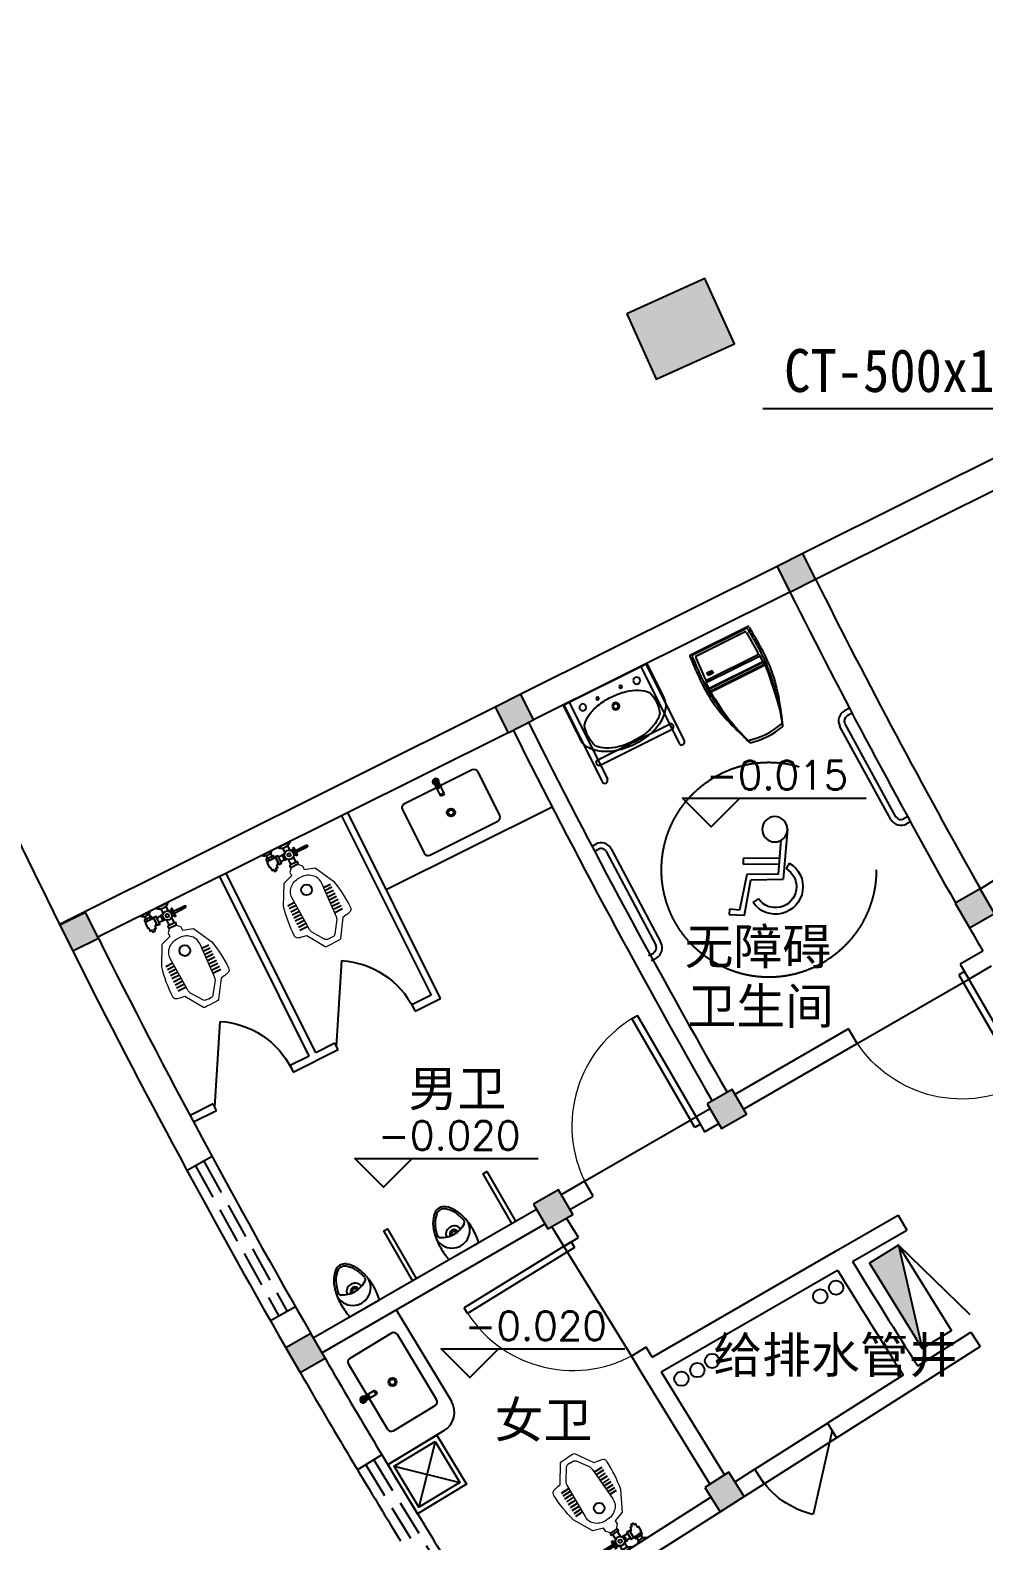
# Model space of a CAD drawing. Extents: x 13680 to 1640314, y -473492 to 65390.
# Drawn here: x 1198383 to 1205042, y -323250 to -312708 of the extents above; entities that cross this region are included whole.
import ezdxf

# ---------------------------------------------------------------- set-up
doc = ezdxf.new("R2010")
doc.units = 0
doc.header["$LTSCALE"] = 1000
doc.header["$MEASUREMENT"] = 0
doc.linetypes.add('DASH', pattern=[0.35, 0.25, -0.1])
for name, color, linetype in [('0-电气文字', 6, 'Continuous'), ('AXIS', 1, 'Continuous'), ('COLUMN', 255, 'Continuous'), ('door', 2, 'Continuous'), ('PUB_HATCH', 8, 'Continuous'), ('S-提资20140812', 6, 'Continuous'), ('S-消防器材提资', 2, 'Continuous'), ('STAIR', 2, 'Continuous'), ('VPIPE-废水', 31, 'DASH'), ('VPIPE-污水', 2, 'DASH'), ('VPIPE-通气', 3, 'Continuous'), ('WALL', 255, 'Continuous'), ('WINDOW', 2, 'Continuous'), ('卫生间洁具', 8, 'Continuous')]:
    doc.layers.add(name, color=color, linetype=linetype)
doc.layers.add('04071 FF-TXT', color=3, linetype='Continuous', lineweight=25)
doc.layers.add('74071 FF-SAN', color=4, linetype='Continuous', lineweight=20)
doc.styles.add('-宋体', font='', dxfattribs={"width": 1.3})
doc.styles.add('_TCH_DIM_T3', font='SIMPLEX', dxfattribs={"width": 0.705882, "bigfont": 'GBCBIG'})
doc.styles.add('IN-C', font='')
doc.styles.add('IN-E', font='simplex.shx')
doc.styles.get('-宋体').set_extended_font_data('NSimSun')
doc.styles.get('IN-C').set_extended_font_data('SimSun')
doc.dimstyles.new('_TCH_ARROW&&100', dxfattribs={"dimtxt": 297.5, "dimasz": 200, "dimexe": 250, "dimexo": 300, "dimgap": 126.25, "dimtad": 1, "dimdec": 0, "dimzin": 0, "dimdsep": 46, "dimtxsty": '_TCH_DIM_T3', "dimcen": 0.09, "dimclrt": 7, "dimazin": 2, "dimtfac": 1, "dimtdec": 0, "dimtix": 1, "dimtmove": 2, "dimatfit": 3, "dimfxl": 1, "dimtolj": 1, "dimtzin": 0, "dimarcsym": 0})

# ---------------------------------------------------------------- blocks, each defined once
blk = doc.blocks.new('t436543545')
at = {"layer": '卫生间洁具', "color": 8}
for p, q in [((-174.3, 207.4), (174.3, 207.4)), ((-174.1, 211.2), (174.1, 211.2)), ((-163.6, 223.5), (-166, 228.9)), ((-166, 228.9), (166, 228.9)), ((-164, 223.5), (-164, 172.8)), ((-164, 223.5), (164, 223.5)), ((-158.2, 158.9), (-164, 172.8)), ((-164, 172.8), (164, 172.8)), ((158.2, 158.9), (164, 172.8)), ((163.6, 223.5), (166, 228.9)), ((164, 223.5), (164, 172.8)), ((-153.8, 26.3), (-160.3, 153.2)), ((-152.6, 161.3), (152.6, 161.3)), ((-136.2, 143.8), (-136.2, 126.8)), ((-132.1, 139.6), (-136.2, 143.8)), ((-106.5, 143.8), (-136.2, 143.8)), ((-136.2, 126.8), (-132.1, 131)), ((-136.2, 126.8), (-106.5, 126.8)), ((-132.1, 139.6), (-132.1, 131)), ((-110.7, 139.6), (-132.1, 139.6)), ((-132.1, 131), (-110.7, 131)), ((-110.7, 139.6), (-106.5, 143.8)), ((-110.7, 131), (-110.7, 139.6)), ((-106.5, 126.8), (-110.7, 131)), ((-106.5, 126.8), (-106.5, 143.8)), ((153.8, 26.5), (160.3, 153.2)), ((-172.6, 0), (172.6, 0)), ((-161.1, 6.1), (161.1, 6.1)), ((-146.4, 19.2), (146.1, 19.2))]:
    blk.add_line(p, q, dxfattribs=at)
at = {"layer": '卫生间洁具', "color": 8, "extrusion": (0, 0, -1)}
for centre, major_axis, start_param, end_param in [((2.8, 162), (9.6, 421.6), -0.257144, 0.211424), ((2.8, 159.8), (-288.9, 288.9), 0.530194, 1.041746), ((-152.6, 153.6), (5.43, 5.43), 3.875681, 5.497787), ((152.6, 153.6), (-5.43, 5.43), 0.785398, 2.407504), ((-172.6, 7.7), (5.43, 5.43), 2.356194, 3.926991), ((-161.1, 13.8), (5.43, 5.43), 2.356194, 3.926991), ((-146.4, 26.9), (5.43, 5.43), 2.356194, 3.865351), ((146.1, 26.9), (-5.43, 5.43), 2.407504, 3.926991), ((161.1, 13.8), (-5.43, 5.43), 2.356194, 3.926991), ((172.6, 7.7), (-5.43, 5.43), 2.356194, 3.926991)]:
    blk.add_ellipse(centre, major_axis=major_axis, ratio=1, start_param=start_param, end_param=end_param, dxfattribs=at)
at = {"layer": '卫生间洁具', "color": 8}
for points, knots in [([(-180.3, 15.4), (-185.7, 102.9), (-197.6, 294.2), (-131.7, 474.5), (-95.1, 572.2)], [0, 0, 0, 0, 338.804999, 740.75677, 740.75677, 740.75677, 740.75677]), ([(-166, 228.9), (-159.2, 291), (-150.4, 370.5), (-123.5, 484.7), (-106.5, 536.8), (-94.7, 572.3)], [0, 0, 0, 0, 243.986476, 311.812746, 457.847378, 457.847378, 457.847378, 457.847378]), ([(-165.1, 299.7), (-158.4, 344.9), (-148.8, 410.1), (-121.7, 490.1), (-108.6, 536.8), (-98.7, 563.2), (-95.3, 572.2)], [0, 0, 0, 0, 177.63578, 256.874701, 329.28458, 366.908342, 366.908342, 366.908342, 366.908342]), ([(166, 228.9), (159.2, 291), (148.6, 370.5), (129.5, 484.7), (112.5, 536.7), (100.7, 572.2)], [0, 0, 0, 0, 243.986476, 311.812746, 457.701069, 457.701069, 457.701069, 457.701069]), ([(180.3, 15.4), (185.7, 102.9), (197.6, 294.2), (137.6, 474.5), (101.1, 572.2)], [0, 0, 0, 0, 338.804999, 740.75677, 740.75677, 740.75677, 740.75677]), ([(165.1, 299.7), (158.4, 344.9), (147, 410.1), (127.6, 490.1), (114.6, 536.8), (104.7, 563.2), (101.2, 572.2)], [0, 0, 0, 0, 177.63578, 256.874701, 329.28458, 366.908342, 366.908342, 366.908342, 366.908342]), ([(-169.2, 22.1), (-170, 35.5), (-170.8, 48.8), (-173.3, 92.8), (-174.6, 123.4), (-175.3, 183.9), (-174.5, 214), (-171.2, 253.5), (-170.2, 263.2), (-167.9, 281.9), (-166.6, 290.8), (-165.1, 299.7)], [7.770106, 7.770106, 7.770106, 7.770106, 59.582039, 59.582039, 178.746117, 178.746117, 297.910195, 297.910195, 337.263709, 337.263709, 373.444525, 373.444525, 373.444525, 373.444525]), ([(169.2, 22.1), (170, 35.5), (170.8, 48.8), (173.3, 92.8), (174.6, 123.4), (175.3, 183.9), (174.5, 214), (171.2, 253.5), (170.2, 263.2), (168.2, 279.3), (167.3, 285.6), (166.4, 291.8)], [7.770106, 7.770106, 7.770106, 7.770106, 59.582039, 59.582039, 178.746117, 178.746117, 297.910195, 297.910195, 337.263709, 337.263709, 362.752763, 362.752763, 362.752763, 362.752763])]:
    blk.add_open_spline(points, degree=3, knots=knots, dxfattribs=at)
for points in [[(166.4, 291.8), (165.9, 294.5), (165.5, 297.1), (165.1, 299.7)], [(-180.3, 7.7), (-180.3, 10.2), (-180.3, 12.8), (-180.3, 15.4)], [(-168.8, 13.8), (-168.9, 16.6), (-169, 19.3), (-169.2, 22.1)], [(168.8, 13.8), (168.9, 16.6), (169, 19.3), (169.2, 22.1)], [(180.3, 7.7), (180.3, 10.2), (180.3, 12.8), (180.3, 15.4)]]:
    blk.add_open_spline(points, degree=3, dxfattribs=at)
blk = doc.blocks.new('无障碍卫生间栏杆')
at = {"layer": '卫生间洁具', "color": 8}
for p, q in [((1655980, 241696), (1656580, 241696)), ((1655980, 241656), (1656580, 241656)), ((1656430, 241096), (1656430, 241656)), ((1656470, 241096), (1656470, 241656)), ((1655980, 241096), (1656580, 241096)), ((1655980, 241056), (1656580, 241056))]:
    blk.add_line(p, q, dxfattribs=at)
for centre, start, end in [((1656450, 241656), 0, 180), ((1656580, 241676), 270, 90), ((1656450, 241096), 180, 0), ((1656580, 241076), 270, 90)]:
    blk.add_arc(centre, 20, start, end, dxfattribs=at)
blk = doc.blocks.new('454y4')
at = {"layer": '卫生间洁具', "color": 8}
for p, q in [((326, 0), (-326, 0)), ((326, 0), (326, -268)), ((-326, 0), (-326, -268)), ((248, -183), (250, -185)), ((251, -189), (251, -186))]:
    blk.add_line(p, q, dxfattribs=at)
for centre, radius in [((-210, -75), 24), ((-90, -65), 10), ((90, -65), 10), ((210, -75), 24), ((210, -75), 24), ((210, -75), 24), ((0, -170), 25)]:
    blk.add_circle(centre, radius, dxfattribs=at)
at = {"layer": '卫生间洁具', "color": 8, "lineweight": 13}
blk.add_circle((0, -170), 15, dxfattribs=at)
at = {"layer": '卫生间洁具', "color": 8}
for centre, radius, start, end in [((0, -630), 531, 90, 102.0046), ((0, -630), 531, 77.9954, 90), ((-14, -268), 253, 161.5387, 200.6978), ((-103, -316), 196, 117.1742, 139.6099), ((-41, -437), 333, 102.0046, 117.1742), ((41, -437), 333, 62.8258, 77.9954), ((103, -316), 196, 41.3739, 62.8258), ((250, -186), 1, 0, 48.6776), ((14, -268), 253, 339.3022, 18.4613), ((199, -204), 127, 0.2324, 2.117), ((-199, -268), 127, 179.0394, 180.2324), ((-199, -268), 127, 180.2324, 214.1952), ((199, -266), 127, 326.2695, 0.2324), ((-104, -203), 241, 214.1952, 238.6427), ((-103, -226), 196, 221.8556, 242.8258), ((-42, -101), 361, 238.6427, 255.9417), ((-41, -105), 333, 242.8258, 257.9954), ((41, -105), 333, 282.0046, 297.1742), ((40, -101), 361, 284.523, 301.8221), ((103, -226), 196, 297.1742, 318.0501), ((104, -203), 241, 301.8221, 326.2695), ((-1, 61), 528, 255.9417, 270.2324), ((0, 88), 531, 257.9954, 270), ((0, 88), 531, 270, 282.0046), ((-1, 61), 528, 270.2324, 284.523)]:
    blk.add_arc(centre, radius, start, end, dxfattribs=at)
blk = doc.blocks.new('A$C5E30574B')
at = {"layer": '卫生间洁具', "color": 8}
for p, q in [((103, 597), (137, 248)), ((103, 597), (103, 597)), ((170, 284), (147, 520)), ((93, 360), (116, 322)), ((159, 396), (414, 396)), ((414, 356), (163, 356)), ((414, 396), (414, 356)), ((362, 248), (137, 248)), ((170, 284), (390, 284)), ((410, 0), (362, 248)), ((390, 284), (446, 36)), ((350, 88), (312, 113)), ((518, 8), (410, 0)), ((446, 36), (514, 44)), ((514, 44), (518, 8))]:
    blk.add_line(p, q, dxfattribs=at)
blk.add_circle((191, 597), 88.4, dxfattribs=at)
for radius in [191, 146]:
    blk.add_arc((191, 196), radius, 120.8699, 325.7103, dxfattribs=at)
blk = doc.blocks.new('A$C5B707979')
at = {"layer": '卫生间洁具', "color": 8}
for p, q in [((58, 874), (798, 881)), ((-21, 762), (-21, 793)), ((19, 763), (19, 794)), ((58, 834), (798, 841)), ((839, 763), (839, 801)), ((879, 763), (879, 802))]:
    blk.add_line(p, q, dxfattribs=at)
for centre, radius, start, end in [((59, 794), 80, 90.4889, 181.1203), ((799, 801), 80, 1.1203, 90.4889), ((59, 794), 40, 90.4889, 181.1203), ((799, 801), 40, 1.1203, 90.4889)]:
    blk.add_arc(centre, radius, start, end, dxfattribs=at)
blk = doc.blocks.new('$DorLib2D$00000228')
at = {"color": 0}
blk.add_line((0.5, 0), (0, 0.866), dxfattribs=at)
blk.add_arc((0.5, 0), 1, 120, 180, dxfattribs=at)
blk = doc.blocks.new('A$C59BC2475')
at = {"layer": '卫生间洁具', "color": 8}
for p, q in [((15, 226), (50, 150)), ((42, 238), (76, 162))]:
    blk.add_line(p, q, dxfattribs=at)
for radius in [28.6, 19]:
    blk.add_circle((120, 29), radius, dxfattribs=at)
for centre, radius, start, end in [((22, 247), 21.9, 303.7888, 284.8126), ((22, 247), 11.7, 310.7142, 277.8871), ((22, 247), 10.2, 312.6958, 275.9055), ((23, 245), 2.73, 24.3007, 204.3007), ((298, 344), 295, 199.8088, 208.7925), ((-234, 104), 295, 19.8088, 28.7925), ((42, 203), 2.73, 204.3007, 24.3007)]:
    blk.add_arc(centre, radius, start, end, dxfattribs=at)
at = {"layer": '卫生间洁具', "color": 8, "extrusion": (-1.1128e-26, -1.18513e-26, -1)}
for centre in [(59, 165), (59, 164), (63, 156)]:
    blk.add_ellipse(centre, major_axis=(-13.3, -6), ratio=0.448066, start_param=3.141593, end_param=6.283185, dxfattribs=at)
blk = doc.blocks.new('A$C2B4B4DE6')
at = {"layer": '卫生间洁具', "color": 8}
for points in [[(0, 400), (400, 400), (400, 0), (0, 0)], [(33, 367), (367, 367), (367, 33), (33, 33)]]:
    blk.add_lwpolyline(points, close=True, dxfattribs=at)
for points in [[(33, 367), (367, 33)], [(33, 33), (367, 367)]]:
    blk.add_lwpolyline(points, dxfattribs=at)
blk = doc.blocks.new('A$C799157D7')
at = {"layer": '卫生间洁具', "color": 8, "linetype": 'ByBlock', "ltscale": 0.5}
blk.add_line((346, 11), (346, 249), dxfattribs=at)
for centre, major_axis, start_param, end_param in [((155, 65), (-177, 0), -1.08266, -0.662812), ((210, -39), (295, 0), 1.785258, 2.055915), ((246, -204), (464, 0), 1.570368, 1.785862), ((179, 130), (-125, 1), 1.5594, 4.734716), ((246, -204), (464, 0), 1.353602, 1.570784), ((72, 130), (-51.1, 51.1), 0.120964, 0.785761), ((72, 130), (51.1, 51.1), 2.356557, 3.021354), ((226, 130), (50.9, 50.9), 1.854012, 2.356194), ((226, 130), (50.9, 50.9), 2.356194, 2.858377), ((205, 135), (36.3, 36.3), 0.837772, 1.741439), ((211, 130), (32, 0.1), 1.650381, 4.624073), ((211, 130), (14.1, 14.1), 0.835175, 3.877214), ((155, 195), (-177, 1), 0.669572, 1.08942), ((210, 299), (-295, 1), 1.088595, 1.359252), ((246, 464), (-464, 1), 1.357742, 1.573237), ((205, 125), (-36.3, 36.3), 1.400154, 2.303821), ((246, 464), (-464, 0), 1.571492, 1.788675)]:
    blk.add_ellipse(centre, major_axis=major_axis, ratio=1, start_param=start_param, end_param=end_param, dxfattribs=at)
at = {"layer": '卫生间洁具', "color": 8}
for centre, major_axis, start_param, end_param in [((210, -39), (-280, 0), -1.355172, -1.084514), ((246, -204), (-318, 318), -0.595807, -0.569904), ((165, 217), (14.1, 14.1), 6.081951, 7.258175), ((35, 131), (-176, 0), 3.13467, 3.725885), ((72, 130), (-40.5, 40.5), 0.120602, 0.785398), ((72, 130), (40.5, 40.5), 2.356194, 3.020991), ((155, 65), (-162, 0), -1.0816, -0.661752), ((35, 129), (-176, 0), 2.557662, 3.148876), ((155, 195), (-162, 0), 0.665773, 1.085621), ((210, 299), (-280, 1), 1.08867, 1.359327), ((246, 464), (318, 318), 3.711496, 3.7374), ((165, 43), (14.1, 14.1), 3.7374, 4.913623)]:
    blk.add_ellipse(centre, major_axis=major_axis, ratio=1, start_param=start_param, end_param=end_param, dxfattribs=at)
blk = doc.blocks.new('A$C6CAE1B6A')
at = {"color": 8}
for p, q in [((186, 387), (186, 325)), ((209, 387), (209, 326)), ((233, 387), (233, 327)), ((257, 387), (257, 328)), ((281, 387), (281, 329)), ((305, 387), (305, 330)), ((329, 387), (329, 331)), ((353, 387), (353, 332)), ((376, 387), (376, 333)), ((732, 361), (716, 361)), ((732, 338), (716, 338)), ((755, 366), (732, 366)), ((755, 331), (732, 331)), ((770, 391), (770, 311)), ((664, 240), (622, 240)), ((753, 240), (714, 240)), ((770, 268), (770, 172)), ((186, 53), (186, 115)), ((209, 53), (209, 114)), ((233, 53), (233, 113)), ((257, 53), (257, 112)), ((281, 53), (281, 111)), ((305, 53), (305, 110)), ((329, 53), (329, 109)), ((353, 53), (353, 108)), ((376, 53), (376, 107)), ((663, 201), (622, 201)), ((753, 201), (715, 201))]:
    blk.add_line(p, q, dxfattribs=at)
for points in [[(716, 374), (712, 374), (712, 378), (706, 378), (706, 382), (671, 382), (671, 376), (646, 376), (646, 363), (631, 363), (631, 344), (646, 344), (646, 329), (661, 329), (661, 324), (667, 324), (667, 313), (707, 313), (719, 321)], [(605, 247), (605, 193)], [(622, 193), (622, 247)], [(669, 245), (669, 263), (712, 263), (712, 243)], [(712, 197), (712, 178), (669, 178), (669, 195)], [(683, 167), (683, 83), (686, 80), (686, 76), (690, 76)], [(697, 167), (697, 83), (694, 80), (694, 76), (690, 76)]]:
    blk.add_lwpolyline(points, dxfattribs=at)
for points in [[(732, 379), (716, 379), (716, 321), (732, 321)], [(719, 313), (660, 313), (660, 293), (719, 293)], [(671, 293), (709, 293), (709, 263), (671, 263)], [(718, 178), (662, 178), (662, 167), (718, 167)]]:
    blk.add_lwpolyline(points, close=True, dxfattribs=at)
for centre, radius in [((416, 220), 37.7), ((689, 220), 32.4), ((689, 220), 12)]:
    blk.add_circle(centre, radius, dxfattribs=at)
for centre, radius, start, end in [((808, 351), 55, 133.5861, 226.4139), ((614, 239), 12, 43.7102, 136.2898), ((817, 220), 67.5, 135.0245, 224.9756), ((614, 201), 12, 223.7102, 316.2898)]:
    blk.add_arc(centre, radius, start, end, dxfattribs=at)
at = {"layer": '74071 FF-SAN', "color": 8}
for points in [[(605, 220), (605, 244), (578, 269), (551, 269), (526, 343), (387, 417, 0.052543), (173, 440, 0.132929), (154, 435, 0.161391), (145, 425, 0.043176), (139, 407, 0.005173), (135, 387), (130, 361), (5, 279, 0.19508), (0, 262), (0, 220)], [(41, 220), (41, 242, -0.210701), (52, 261), (136, 319, -0.078002), (159, 324), (413, 335, -0.245665), (487, 300, -0.196051), (513, 220, -0.196051)], [(605, 220), (605, 196), (578, 171), (551, 171), (526, 97), (387, 23, -0.052543), (173, 0, -0.132929), (154, 5, -0.161391), (145, 15, -0.043176), (139, 33, -0.005173), (135, 53), (130, 79), (5, 161, -0.19508), (0, 178), (0, 220)], [(41, 220), (41, 198, 0.210701), (52, 179), (136, 121, 0.078002), (159, 116), (413, 105, 0.245665), (487, 140, 0.196051), (513, 220, 0.196051)]]:
    blk.add_lwpolyline(points, format="xyb", dxfattribs=at)
blk = doc.blocks.new('xfx-gz')
at = {"layer": 'S-消防器材提资'}
blk.add_hatch(color=8, dxfattribs=at).paths.add_polyline_path([(0, 240), (0, 0), (700, 0)])
at = {"layer": 'S-消防器材提资', "color": 8}
for p, q in [((678, 408), (0, 240)), ((0, 240), (700, 0))]:
    blk.add_line(p, q, dxfattribs=at)
blk.add_lwpolyline([(700, 0), (700, 240), (0, 240), (0, 0)], close=True, dxfattribs=at)
blk = doc.blocks.new('*D175')
at = {"layer": 'AXIS', "color": 0, "lineweight": -2, "transparency": 16777216}
for p, q in [((1191209, -310991), (1188856, -311675)), ((1194084, -318784), (1191851, -319792))]:
    blk.add_line(p, q, dxfattribs=at)
blk.add_arc((1247674, -294587), 61000, 196.38786, 204.11214, dxfattribs=at)
at = {"layer": 'AXIS', "color": 0, "transparency": 16777216}
for points in [[(1189121, -311806), (1189185, -311788), (1189096, -311605)], [(1192027, -319493), (1191966, -319520), (1192079, -319689)]]:
    blk.add_solid(points, dxfattribs=at)
at = {"layer": 'Defpoints', "color": 0, "transparency": 16777216}
for p in [(1247674, -294587), (1191497, -310908), (1189963, -314346), (1194357, -318660)]:
    blk.add_point(p, dxfattribs=at)
at = {"layer": 'AXIS', "color": 7, "transparency": 16777216, "insert": (1190703, -315605), "char_height": 297.5, "attachment_point": 5, "rotation": 290.25, "style": '_TCH_DIM_T3'}
blk.add_mtext('\\A1;8.1°', dxfattribs=at)
blk = doc.blocks.new('*D176')
at = {"layer": 'AXIS', "color": 0, "lineweight": -2, "transparency": 16777216}
for p, q in [((1194084, -318784), (1191851, -319792)), ((1198028, -326093), (1195959, -327406))]:
    blk.add_line(p, q, dxfattribs=at)
blk.add_arc((1247674, -294587), 61000, 204.48786, 212.21214, dxfattribs=at)
at = {"layer": 'AXIS', "color": 0, "transparency": 16777216}
for points in [[(1192131, -319885), (1192192, -319857), (1192079, -319689)], [(1196092, -327085), (1196035, -327121), (1196170, -327272)]]:
    blk.add_solid(points, dxfattribs=at)
at = {"layer": 'Defpoints', "color": 0, "transparency": 16777216}
for p in [(1247674, -294587), (1194357, -318660), (1193323, -322280), (1198281, -325932)]:
    blk.add_point(p, dxfattribs=at)
at = {"layer": 'AXIS', "color": 7, "transparency": 16777216, "insert": (1194232, -323422), "char_height": 297.5, "attachment_point": 5, "rotation": 298.35, "style": '_TCH_DIM_T3'}
blk.add_mtext('\\A1;8.1°', dxfattribs=at)
blk = doc.blocks.new('*D177')
at = {"layer": 'AXIS', "color": 0, "lineweight": -2, "transparency": 16777216}
for p, q in [((1198028, -326093), (1195959, -327406)), ((1200377, -329521), (1198406, -330977))]:
    blk.add_line(p, q, dxfattribs=at)
blk.add_arc((1247674, -294587), 61000, 212.58786, 216.26236, dxfattribs=at)
at = {"layer": 'AXIS', "color": 0, "transparency": 16777216}
for points in [[(1196250, -327459), (1196306, -327423), (1196170, -327272)], [(1198516, -330647), (1198462, -330687), (1198608, -330828)]]:
    blk.add_solid(points, dxfattribs=at)
at = {"layer": 'Defpoints', "color": 0, "transparency": 16777216}
for p in [(1247674, -294587), (1198281, -325932), (1196955, -328476), (1200618, -329343)]:
    blk.add_point(p, dxfattribs=at)
at = {"layer": 'AXIS', "color": 7, "transparency": 16777216, "insert": (1197584, -328916), "char_height": 297.5, "attachment_point": 5, "rotation": 304.4251, "style": '_TCH_DIM_T3'}
blk.add_mtext('\\A1;4.05°', dxfattribs=at)
blk = doc.blocks.new('*D178')
at = {"layer": 'AXIS', "color": 0, "lineweight": -2, "transparency": 16777216}
for p, q in [((1200377, -329521), (1198406, -330977)), ((1205771, -335837), (1204025, -337555))]:
    blk.add_line(p, q, dxfattribs=at)
blk.add_arc((1247674, -294587), 61000, 216.63807, 224.36216, dxfattribs=at)
at = {"layer": 'AXIS', "color": 0, "transparency": 16777216}
for points in [[(1198700, -331009), (1198753, -330969), (1198608, -330828)], [(1204087, -337214), (1204040, -337261), (1204203, -337380)]]:
    blk.add_solid(points, dxfattribs=at)
at = {"layer": 'Defpoints', "color": 0, "transparency": 16777216}
for p in [(1247674, -294587), (1200618, -329343), (1200369, -333099), (1205985, -335626)]:
    blk.add_point(p, dxfattribs=at)
at = {"layer": 'AXIS', "color": 7, "transparency": 16777216, "insert": (1201499, -334024), "char_height": 297.5, "attachment_point": 5, "rotation": 310.5001, "style": '_TCH_DIM_T3'}
blk.add_mtext('\\A1;8.1°', dxfattribs=at)
blk = doc.blocks.new('*D179')
at = {"layer": 'AXIS', "color": 0, "lineweight": -2, "transparency": 16777216}
for p, q in [((1205771, -335837), (1204025, -337555)), ((1208789, -338693), (1207169, -340531))]:
    blk.add_line(p, q, dxfattribs=at)
blk.add_arc((1247674, -294587), 61000, 224.73787, 228.41214, dxfattribs=at)
at = {"layer": 'AXIS', "color": 0, "transparency": 16777216}
for points in [[(1204320, -337546), (1204368, -337499), (1204203, -337380)], [(1207207, -340186), (1207162, -340236), (1207334, -340343)]]:
    blk.add_solid(points, dxfattribs=at)
at = {"layer": 'Defpoints', "color": 0, "transparency": 16777216}
for p in [(1247674, -294587), (1205985, -335626), (1205224, -338392), (1208988, -338468)]:
    blk.add_point(p, dxfattribs=at)
at = {"layer": 'AXIS', "color": 7, "transparency": 16777216, "insert": (1205932, -338690), "char_height": 297.5, "attachment_point": 5, "rotation": 316.575, "style": '_TCH_DIM_T3'}
blk.add_mtext('\\A1;4.05°', dxfattribs=at)
blk = doc.blocks.new('*D184')
at = {"layer": 'AXIS', "color": 0, "lineweight": -2, "transparency": 16777216}
for p, q in [((1188874, -294587), (1185624, -294587)), ((1238476, -352663), (1237967, -355873))]:
    blk.add_line(p, q, dxfattribs=at)
blk.add_arc((1247674, -294587), 61800, 180.18542, 260.81446, dxfattribs=at)
at = {"layer": 'AXIS', "color": 0, "transparency": 16777216}
for points in [[(1185841, -294787), (1185908, -294786), (1185874, -294587)], [(1237814, -355561), (1237804, -355627), (1238007, -355626)]]:
    blk.add_solid(points, dxfattribs=at)
at = {"layer": 'Defpoints', "color": 0, "transparency": 16777216}
for p in [(1189174, -294587), (1247674, -294587), (1192610, -322643), (1238523, -352366)]:
    blk.add_point(p, dxfattribs=at)
at = {"layer": 'AXIS', "color": 7, "transparency": 16777216, "insert": (1200890, -334544), "char_height": 297.5, "attachment_point": 5, "rotation": 310.4999, "style": '_TCH_DIM_T3'}
blk.add_mtext('\\A1;81°', dxfattribs=at)
blk = doc.blocks.new('$DorLib2D$00000001')
for p, q in [((0.45, 0.975), (0.5, 0.975)), ((0.45, 0), (0.45, 0.975)), ((0.5, 0), (0.5, 0.975)), ((0.5, 0), (0.45, 0))]:
    blk.add_line(p, q)
at = {"lineweight": 13}
blk.add_arc((0.475, 0), 0.975, 91.4693, 180, dxfattribs=at)
blk = doc.blocks.new('$DorLib2D$00000114')
at = {"color": 0}
blk.add_line((0.5, 0), (-0.207, 0.707), dxfattribs=at)
blk.add_arc((0.5, 0), 1, 135, 180, dxfattribs=at)
blk = doc.blocks.new('_FZH')
blk.add_lwpolyline([(-0.5, -0.5), (0.5, -0.5), (0.5, 0.5), (-0.5, 0.5)], close=True)
at = {"layer": 'PUB_HATCH'}
blk.add_solid([(-0.5, -0.5), (0.5, -0.5), (-0.5, 0.5), (0.5, 0.5)], dxfattribs=at)
blk = doc.blocks.new('bg')
blk.add_lwpolyline([(2, 2), (0, 0), (-2, 2), (10.82, 2)])
at = {"color": 7, "style": 'IN-E'}
blk.add_attdef('LEVEL', (2, 2.61), '', height=2, dxfattribs=at)

msp = doc.modelspace()

# ---------------------------------------------------------------- linework, layer by layer
at = {"layer": '0-电气文字', "color": 6, "linetype": 'Continuous'}
msp.add_line((1203497.888, -315346.815), (1205587.47, -315346.815), dxfattribs=at)
at = {"layer": 'door'}
for p, q in [((1204157.404, -319780.34), (1204936.827, -319330.34)), ((1202253.249, -320741.141), (1203032.672, -320291.141)), ((1202109.586, -321196.07), (1202581.173, -321962.624)), ((1203443.375, -322751.114), (1203949.971, -322429.618)), ((1203507.674, -322852.434), (1204014.271, -322530.938))]:
    msp.add_line(p, q, dxfattribs=at)
at = {"layer": 'STAIR'}
msp.add_arc((1247674.327, -294586.549), 54800, 179.7975635, 206.6114732, dxfattribs=at)
at = {"layer": 'VPIPE-废水', "linetype": 'Continuous'}
msp.add_circle((1203144.857, -321994.394), 50, dxfattribs=at)
at = {"layer": 'VPIPE-污水', "linetype": 'Continuous'}
for centre in [(1203899.942, -321543.929), (1202930.466, -322119.072)]:
    msp.add_circle(centre, 50, dxfattribs=at)
at = {"layer": 'VPIPE-通气', "linetype": 'Continuous'}
for centre in [(1204010.609, -321483.495), (1203041.134, -322058.639)]:
    msp.add_circle(centre, 50, dxfattribs=at)
at = {"layer": 'WALL', "color": 0}
for p, q in [((1207357.662, -314575.959), (1203777.924, -316360.751)), ((1203867.284, -316539.678), (1207446.901, -314754.946)), ((1203598.938, -316449.99), (1201809.069, -317342.386)), ((1203688.177, -316628.977), (1201898.308, -317521.373)), ((1205017.96, -318699.433), (1207045.7, -317409.756)), ((1201630.082, -317431.625), (1198587.387, -318948.657)), ((1201719.322, -317610.612), (1198855.625, -319038.399)), ((1205035.938, -319134.555), (1204876.827, -319226.417)), ((1204876.827, -319226.417), (1204936.827, -319330.34)), ((1204936.827, -319330.34), (1205095.938, -319238.478)), ((1204097.404, -319676.417), (1203303.827, -320134.589)), ((1204157.404, -319780.34), (1204097.404, -319676.417)), ((1203363.827, -320238.512), (1204157.404, -319780.34)), ((1203130.622, -320234.589), (1203032.672, -320291.141)), ((1203032.672, -320291.141), (1203092.672, -320395.064)), ((1203092.672, -320395.064), (1203190.622, -320338.512)), ((1202253.249, -320741.141), (1202091.245, -320834.674)), ((1202313.249, -320845.064), (1202253.249, -320741.141)), ((1202151.245, -320938.597), (1202313.249, -320845.064)), ((1200359.427, -321834.54), (1201918.04, -320934.674)), ((1202211.793, -321133.192), (1202128.553, -320997.887)), ((1204011.287, -321227.248), (1204444.441, -320977.167)), ((1204444.441, -320977.167), (1204504.441, -321081.09)), ((1200419.426, -321938.464), (1201978.04, -321038.597)), ((1202024.589, -321057.91), (1202109.586, -321196.07)), ((1204124.619, -321300.38), (1204504.441, -321081.09)), ((1202109.586, -321196.07), (1202211.793, -321133.192)), ((1202726.13, -321969.234), (1204011.287, -321227.248)), ((1202789.033, -322071.482), (1204020.659, -321360.402)), ((1204580.383, -322029.547), (1204951.997, -321793.714)), ((1204951.997, -321793.714), (1205016.296, -321895.033)), ((1202683.38, -321899.746), (1202581.173, -321962.624)), ((1202726.13, -321969.234), (1202683.38, -321899.746)), ((1204594.131, -322162.947), (1205016.296, -321895.033)), ((1202581.173, -321962.624), (1202654.496, -322081.809)), ((1202654.496, -322081.809), (1203129.81, -322854.421)), ((1202789.033, -322071.482), (1203231.554, -322790.79)), ((1204479.063, -322093.846), (1203949.971, -322429.618)), ((1204014.271, -322530.938), (1204594.131, -322162.947)), ((1203949.971, -322429.618), (1204014.271, -322530.938)), ((1203443.375, -322751.114), (1203305.395, -322838.679)), ((1203507.674, -322852.434), (1203443.375, -322751.114)), ((1203369.694, -322939.999), (1203507.674, -322852.434)), ((1201954.619, -323695.907), (1203136.529, -322945.845)), ((1202018.919, -323797.227), (1203200.828, -323047.164))]:
    msp.add_line(p, q, dxfattribs=at)
for centre, radius, start, end in [((1247674.358, -294586.522), 49000.008, 206.6169446, 209.4787113), ((1247674.358, -294586.522), 49200.008, 206.6164692, 209.4793314), ((1247674.327, -294586.549), 51360, 206.6115603, 209.8884458), ((1247674.327, -294586.549), 51240, 206.6118216, 209.8881845), ((1247674.327, -294586.549), 54800, 206.3954487, 206.6114733), ((1247674.359, -294586.522), 49200.009, 209.712247, 209.9301377), ((1247674.327, -294586.549), 54600, 206.6118816, 209.8990404), ((1247674.327, -294586.549), 54800, 206.6114733, 210.0000031), ((1247674.267, -294586.786), 51089.999, 211.5251826, 212.489529), ((1247674.267, -294586.786), 51209.999, 211.5216078, 212.4893192), ((1247674.327, -294586.549), 54800, 210.0000031, 210.1085169), ((1247674.327, -294586.549), 54600, 210.1089152, 211.6001846), ((1247674.327, -294586.549), 54800, 210.1085169, 211.5374517), ((1247674.327, -294586.549), 54600, 211.6001846, 212.1901248)]:
    msp.add_arc(centre, radius, start, end, dxfattribs=at)
at = {"layer": 'WINDOW', "linetype": 'DASH'}
for p, q in [((1199652.637, -320568.812), (1199477.79, -320665.912)), ((1199536.072, -320633.545), (1200118.675, -321682.628)), ((1199594.355, -320601.179), (1200176.957, -321650.261)), ((1200235.239, -321617.895), (1200060.392, -321714.995)), ((1200839.083, -322651.127), (1200668.665, -322755.807)), ((1200782.277, -322686.02), (1201410.355, -323708.526)), ((1200725.471, -322720.914), (1201353.549, -323743.419))]:
    msp.add_line(p, q, dxfattribs=at)
at = {"layer": '卫生间洁具', "color": 9}
for p, q in [((1200869.589, -318704.714), (1202022.925, -318129.682)), ((1200557.124, -318190.063), (1201181.801, -319442.971)), ((1201248.857, -319465.408), (1200601.87, -318167.753)), ((1200331.613, -319866.859), (1199706.936, -318613.951)), ((1200376.36, -319844.549), (1199751.683, -318591.641)), ((1201181.801, -319442.971), (1201047.561, -319509.901)), ((1201047.561, -319509.901), (1201069.87, -319554.647)), ((1201069.87, -319554.647), (1201248.857, -319465.408)), ((1200219.683, -319978.535), (1200532.91, -319822.366)), ((1200510.6, -319777.619), (1200376.36, -319844.549)), ((1200532.91, -319822.366), (1200510.6, -319777.619)), ((1200331.613, -319866.859), (1200197.373, -319933.789)), ((1200197.373, -319933.789), (1200219.683, -319978.535)), ((1199660.412, -320201.507), (1199498.652, -320282.158)), ((1199522.212, -320326.282), (1199682.722, -320246.254)), ((1199682.722, -320246.254), (1199660.412, -320201.507)), ((1200939.142, -321638.406), (1201323.745, -322275.353)), ((1201272.873, -322481.295), (1200879.574, -322718.777))]:
    msp.add_line(p, q, dxfattribs=at)
for points in [[(1201219.428, -317994.977), (1200995.339, -318106.704, 0.414213562), (1200981.877, -318146.938), (1201133.585, -318451.215, 0.414213562), (1201173.818, -318464.678), (1201648.134, -318228.193, 0.414213562), (1201661.596, -318187.959), (1201509.888, -317883.681, 0.414213562), (1201469.655, -317870.219), (1201245.566, -317981.945)], [(1200749.134, -322257.263), (1200878.564, -322471.614, 0.414213562), (1200919.753, -322481.789), (1201210.808, -322306.043, 0.414213562), (1201220.983, -322264.854), (1200947.026, -321811.15, 0.414213562), (1200905.837, -321800.976), (1200614.782, -321976.722, 0.414213562), (1200604.607, -322017.91), (1200734.037, -322232.261)]]:
    msp.add_lwpolyline(points, format="xyb", dxfattribs=at)
for points in [[(1201745.067, -321034.54), (1201544.991, -320687.998), (1201570.734, -320673.135), (1201770.81, -321019.677)], [(1201052.247, -321434.54), (1200852.171, -321087.998), (1200877.914, -321073.135), (1201077.99, -321419.677)]]:
    msp.add_lwpolyline(points, dxfattribs=at)
at = {"layer": '卫生间洁具', "color": 9, "linetype": 'DASH', "ltscale": 15}
msp.add_circle((1203541.196, -318567.107, 3516.28), 750, dxfattribs=at)
at = {"layer": '卫生间洁具', "color": 9}
msp.add_arc((1201195.338, -322352.888), 150, 301.1245245, 31.1245245, dxfattribs=at)

# ---------------------------------------------------------------- block references
at = {"color": 9}
for p, rotation in [((1205191.062, -317853.432), 118.2043796553678), ((1201637.873, -318771.666), 297.3976028823452)]:
    msp.add_blockref('A$C5B707979', p, dxfattribs=dict(at, rotation=rotation))
at = {"layer": '04071 FF-TXT', "color": 9}
ref = msp.add_blockref('bg', (1203138.692, -318267.62), dxfattribs=dict(at, xscale=100, yscale=100, zscale=100))
ref.add_attrib('LEVEL', '-0.015', (1203100.963, -318007.08), dxfattribs={"layer": '0', "color": 7, "height": 200, "style": 'IN-E'})
ref = msp.add_blockref('bg', (1200849.052, -320781.416), dxfattribs=dict(at, xscale=100, yscale=100, zscale=100))
ref.add_attrib('LEVEL', '-0.020', (1200811.323, -320520.876), dxfattribs={"layer": '0', "color": 7, "height": 200, "style": 'IN-E'})
ref = msp.add_blockref('bg', (1201453.419, -322111.025), dxfattribs=dict(at, xscale=100, yscale=100, zscale=100))
ref.add_attrib('LEVEL', '-0.020', (1201415.689, -321850.485), dxfattribs={"layer": '0', "color": 7, "height": 200, "style": 'IN-E'})
at = {"layer": 'COLUMN', "xscale": 500.0000000000474, "yscale": 600.0000000001455, "zscale": 600.0000000001376, "rotation": 294.3000030650248}
msp.add_blockref('_FZH', (1202924.427, -314791.906), dxfattribs=at)
at = {"layer": 'COLUMN', "linetype": 'ByBlock'}
for p, xscale, yscale, zscale, rotation in [((1203733.051, -316494.864), 200.0000000000136, 200.0000000000136, 200.0000000000136, 296.5000030744594), ((1201764.195, -317476.499), 199.9999999999891, 199.9999999999891, 199.9999999999891, 296.5000030740529), ((1204979.495, -318835.625), 199.9999999999613, 199.9999999999613, 199.9999999999613, 300.0000030641605), ((1198724.463, -318999.445), 199.9999999999891, 199.9999999999891, 199.9999999999891, 296.5000030740529), ((1203247.225, -320236.551), 199.9999999999942, 199.9999999999942, 199.9999999999942, 300.0000030641935), ((1202034.643, -320936.636), 200.000000000014, 200.000000000014, 200.000000000014, 299.9998061567856), ((1200304.718, -321939.782), 200.000000000014, 200.000000000014, 200.000000000014, 299.9998061567856), ((1203231.678, -322909.148), 200.0000000000042, 200.0000000000042, 200.0000000000042, 302.3998109222753)]:
    msp.add_blockref('_FZH', p, dxfattribs=dict(at, xscale=xscale, yscale=yscale, zscale=zscale, rotation=rotation))
at = {"layer": 'door', "zscale": 120}
for name, p, xscale, yscale, rotation in [('$DorLib2D$00000001', (1204517.116, -319503.379), -900.0000000000044, 900, 210.0000105946456), ('$DorLib2D$00000001', (1202672.96, -320568.103), 900.0000000000481, 900.0000000000481, 30.00001059465044), ('$DorLib2D$00000001', (1202396.483, -321547.908), 899.9999999999811, 899.9999999999811, 121.599999966217), ('$DorLib2D$00000114', (1203728.823, -322641.026), -599.9999999999799, 600, 212.3999999422747)]:
    msp.add_blockref(name, p, dxfattribs=dict(at, xscale=xscale, yscale=yscale, rotation=rotation))
at = {"layer": 'S-提资20140812', "rotation": 301.8688703092461}
msp.add_blockref('xfx-gz', (1204243.143, -321313.599), dxfattribs=at)
at = {"layer": '卫生间洁具', "color": 9}
for name, p, xscale, yscale, zscale, rotation in [('t436543545', (1203192.549, -316968.326), -1.284970469769425, 1.284970469772816, 1.284970469831392, 206.5000030761217), ('$DorLib2D$00000228', (1200790.235, -319666.133), -599.9999999999933, 600, 50, 26.50000307625036), ('$DorLib2D$00000228', (1199940.048, -320090.021), -600.0000000000455, 600, 50, 26.50000307626027)]:
    msp.add_blockref(name, p, dxfattribs=dict(at, xscale=xscale, yscale=yscale, zscale=zscale, rotation=rotation))
at = {"layer": '卫生间洁具', "color": 9, "xscale": -1, "rotation": 26.50000326295621}
msp.add_blockref('454y4', (1202395.969, -317273.248), dxfattribs=at)
at = {"layer": '卫生间洁具', "color": 9}
for name, p, rotation in [('无障碍卫生间栏杆', (247485.475, 1057019.173), 296.5000031026545), ('A$C59BC2475', (1201202.464, -318200.621), 2.199336844979427), ('A$C6CAE1B6A', (1200694.728, -318981.55), 116.4999673792468), ('A$C6CAE1B6A', (1199844.54, -319405.438), 116.4999673792468), ('A$C799157D7', (1201125.999, -320992.378), 299.9792160451864), ('A$C799157D7', (1200433.179, -321392.378), 299.9792160451864), ('A$C59BC2475', (1200955.477, -322257.592), 96.82385827572227), ('A$C2B4B4DE6', (1200879.662, -322718.725), 301.1245245410856), ('A$C6CAE1B6A', (1201947.393, -322788.848), 302.3999642732651)]:
    msp.add_blockref(name, p, dxfattribs=dict(at, rotation=rotation))
at = {"layer": '卫生间洁具', "color": 9, "extrusion": (0, 0, -1), "zscale": -1, "rotation": 359.1788933495337}
msp.add_blockref('A$C5E30574B', (-1203781.647, -318878.891), dxfattribs=at)

# ---------------------------------------------------------------- texts
at = {"color": 9, "style": 'IN-C'}
for s, p in [('无障碍', (1202953.029, -319227.407)), ('卫生间', (1202973.049, -319643.273)), ('男卫', (1201024.94, -320218.217)), ('给排水管井', (1203153.415, -322078.286)), ('女卫', (1201625.655, -322531.426))]:
    msp.add_text(s, height=250, dxfattribs=at).set_placement(p)
at = {"layer": '0-电气文字', "color": 6, "linetype": 'Continuous', "style": '-宋体', "width": 0.9}
msp.add_text('CT-500x150', height=300, dxfattribs=at).set_placement((1203647.584, -315232.652))

# ---------------------------------------------------------------- dimensions: what is measured, and where the dimension line sits
at = {"layer": 'AXIS'}
for base, p1, p2, picture, middle in [((1192610.105, -322643.125), (1189174.327, -294586.549), (1238522.794, -352366.298), '*D184', (1200890.309, -334543.793)), ((1189963.12, -314345.511), (1191497.146, -310907.529), (1194357.235, -318660.139), '*D175', (1190702.658, -315604.507)), ((1193322.929, -322279.969), (1194357.235, -318660.139), (1198281.143, -325932.416), '*D176', (1194232.483, -323422.203)), ((1196954.722, -328476.396), (1198281.143, -325932.416), (1200618.481, -329342.805), '*D177', (1197584.347, -328916.122)), ((1200369.184, -333099.189), (1200618.481, -329342.805), (1205984.981, -335626.145), '*D178', (1201498.751, -334024.371)), ((1205223.652, -338392.258), (1205984.981, -335626.145), (1208987.583, -338468.046), '*D179', (1205931.694, -338689.59))]:
    dim = msp.add_angular_dim_3p(base=base, center=(1247674.327, -294586.549), p1=p1, p2=p2, dimstyle='_TCH_ARROW&&100', dxfattribs=at)
    dim.commit()
    dim.dimension.update_dxf_attribs({"geometry": picture, "text_midpoint": middle})

doc.saveas('drawing.dxf')
